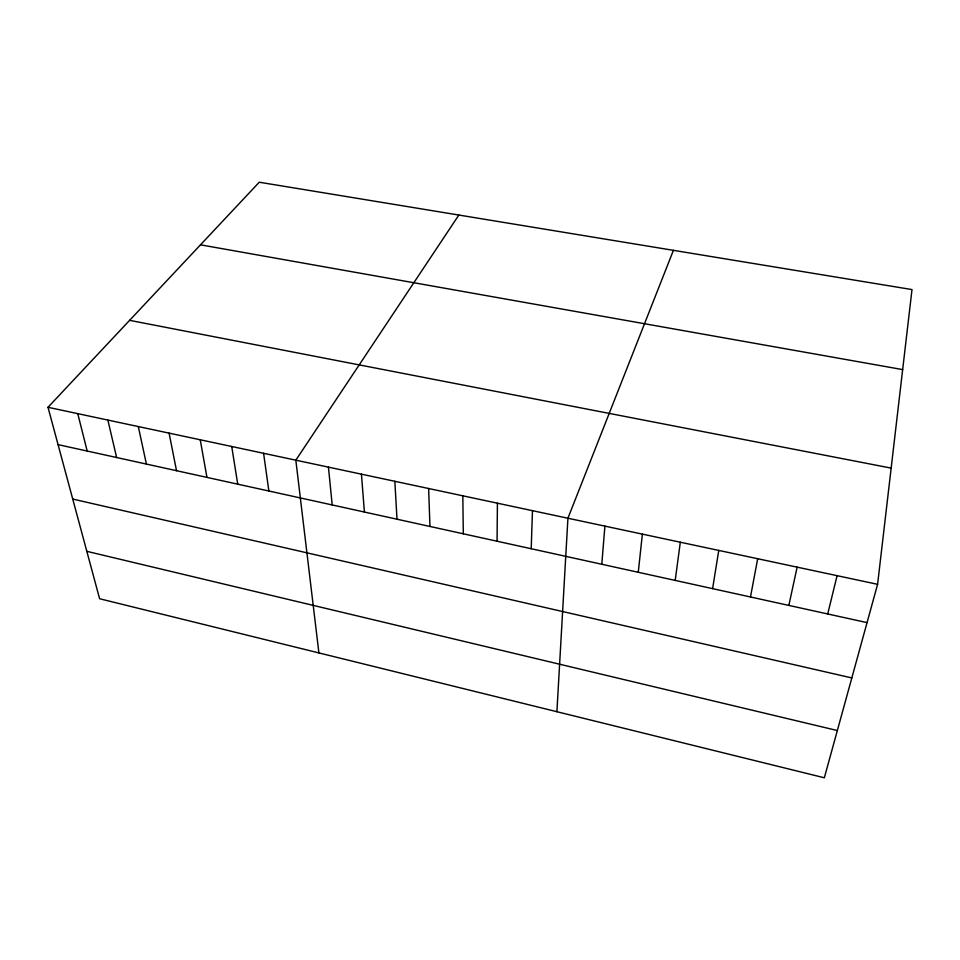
<?xml version="1.0" encoding="UTF-8"?>
<svg xmlns="http://www.w3.org/2000/svg" width="960" height="960" viewBox="0 0 960 960"><rect width="100%" height="100%" fill="white"/><g stroke="black" fill="none" stroke-linecap="round" stroke-linejoin="round"><path stroke-width="1.44" d="M497.052 541.224L497.424 503.196M531.204 548.736L532.464 510.672M556.908 711.72L567.924 518.232L673.416 250.332M601.788 564.264L604.908 526.128M638.268 572.292L642.372 534.12M877.596 584.316L912 289.572L259.26 182.22L48 407.292L99.6 598.74L824.34 777.78L877.596 584.316L48 407.292M675.204 580.416L680.316 542.22M712.608 588.648L718.752 550.416M750.48 596.976L757.692 558.732M788.844 605.412L797.136 567.144M827.7 613.968L837.096 575.676M458.856 215.04L295.824 460.176L318.9 652.92M200.496 244.824L902.664 369.6M129.612 320.34L891.156 468.108M58.068 444.636L867.048 622.62M72.732 499.056L851.82 677.94M86.82 551.328L837.348 730.536M77.76 413.64L87.192 451.044M107.856 420.06L116.64 457.524M138.3 426.552L146.412 464.076M169.092 433.128L176.508 470.7M200.232 439.776L206.952 477.396M231.732 446.496L237.732 484.164M263.592 453.288L268.86 491.016M328.44 467.136L332.196 504.948M361.44 474.168L364.404 512.04M394.836 481.296L396.996 519.204M428.628 488.508L429.96 526.464M462.816 495.804L463.308 533.796"/></g></svg>
